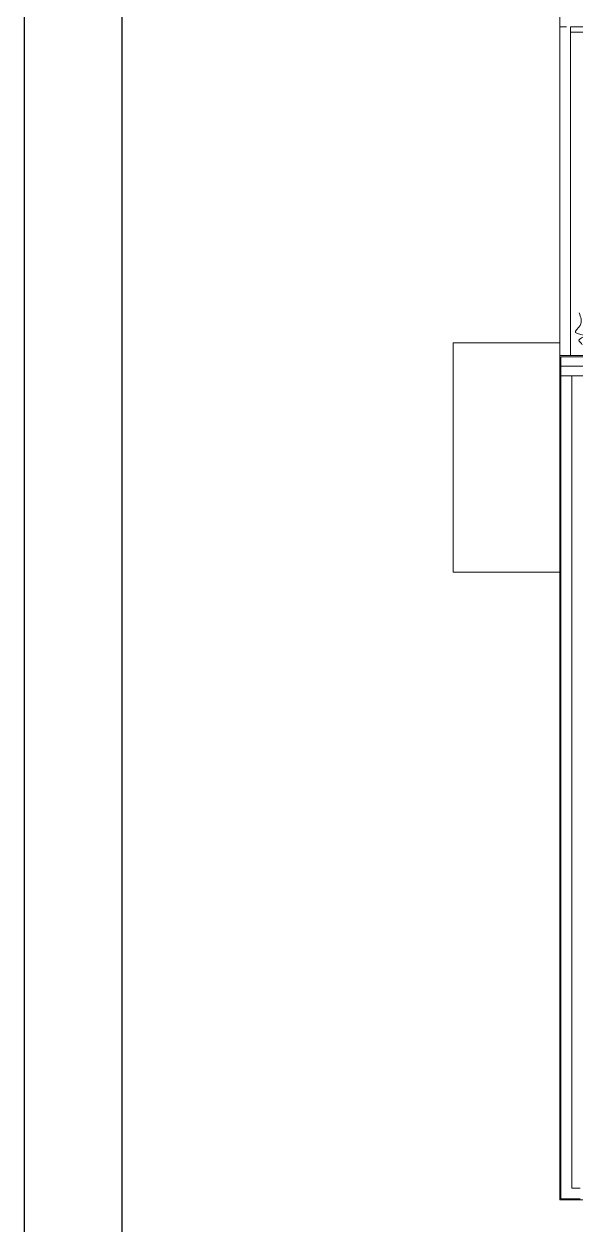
# Model space of a CAD drawing. Header units: millimetres. Extents: x 1780 to 154263, y -7240 to 17216.
# Drawn here: x 97147 to 97663, y 3492 to 4617 of the extents above; entities that cross this region are included whole.
import ezdxf
from ezdxf.enums import TextEntityAlignment as Align

# ---------------------------------------------------------------- set-up
doc = ezdxf.new("R2010")
doc.units = ezdxf.units.MM
doc.linetypes.add('ACAD_ISO03W100', pattern=[30, 12, -18])
for name, color, linetype, lineweight in [('2d_SX_gruba przekroje', 90, 'Continuous', 20), ('2d_SX_instalacje szkic - woda', 140, 'Continuous', 5), ('2d_SX_oznaczenia', 40, 'Continuous', 0), ('2d_SX_szraf', 251, 'Continuous', 0), ('2d_SX_warstwy', 181, 'Continuous', 9), ('2d_SX_widok', 10, 'Continuous', 9)]:
    doc.layers.add(name, color=color, linetype=linetype, lineweight=lineweight)
doc.layers.add('2d_SX_rewizja 18 września', color=210, linetype='Continuous')
doc.layers.add('60 instalacje elektryka', color=10, linetype='Continuous')
doc.styles.add('superhelix light', font='')
doc.styles.get('superhelix light').set_extended_font_data('Bahnschrift Light')
doc.linetypes.add('ZIGZAG', pattern='A,0.00254,-5.08,[131,ltypeshp.shx,S=5.08,R=0,X=-5.08,Y=0],-10.16,[131,ltypeshp.shx,S=5.08,R=180,X=5.08,Y=0],-5.08', length=20.32254)

# ---------------------------------------------------------------- blocks, each defined once
blk = doc.blocks.new('PDKLD 1 A')
at = {"layer": '2d_SX_gruba przekroje', "color": 8}
for p, q in [((75793, -14277), (75793, -13486)), ((75793, -13486), (75834, -13486)), ((75831, -14277), (75793, -14277))]:
    blk.add_line(p, q, dxfattribs=at)
at = {"layer": '2d_SX_instalacje szkic - woda', "color": 8, "start_tangent": (0.020138, 0.999797), "end_tangent": (-0.22984, 0.973228)}
blk.add_spline([(75813.7, -13476), (75810.7, -13471.6), (75816.2, -13467.6), (75807.5, -13464.3), (75812, -13457.7), (75811.1, -13446)], degree=3, dxfattribs=at)
at = {"layer": '2d_SX_szraf', "color": 8, "linetype": 'ZIGZAG'}
for p, q in [((75794, -13496), (75833, -13496)), ((75804, -14266), (75804, -13505)), ((75812, -14266), (75804, -14266))]:
    blk.add_line(p, q, dxfattribs=at)
at = {"layer": '2d_SX_warstwy', "color": 8}
for p, q in [((75794, -13487), (75796, -13487)), ((75794, -13505), (75794, -13487)), ((75796, -13487), (75833, -13487)), ((75833, -13505), (75794, -13505)), ((75794, -14276), (75794, -13505)), ((75794, -13505), (75796, -13505)), ((75796, -13505), (75796, -13505)), ((75796, -13505), (75812, -13505)), ((75812, -14276), (75794, -14276))]:
    blk.add_line(p, q, dxfattribs=at)
at = {"layer": '2d_SX_widok', "color": 8, "ltscale": 0.5}
for p, q in [((75793, -13486), (75793, -12880)), ((75803, -13486), (75803, -13183)), ((75803, -13183), (76583, -13183)), ((75793, -13474), (75693, -13474)), ((75693, -13474), (75693, -13689)), ((75693, -13689), (75793, -13689))]:
    blk.add_line(p, q, dxfattribs=at)
at = {"layer": '2d_SX_widok', "color": 8, "linetype": 'ACAD_ISO03W100', "ltscale": 0.5}
for p, q in [((75793, -13178), (76593, -13178)), ((75793, -14277), (75793, -13178)), ((75793, -13178), (76593, -13178)), ((75793, -13178), (76593, -13178)), ((76537, -14277), (75793, -14277))]:
    blk.add_line(p, q, dxfattribs=at)
at = {"layer": '2d_SX_widok', "color": 8}
for p, q in [((75803, -13486), (75803, -13178)), ((75803, -13178), (76583, -13178))]:
    blk.add_line(p, q, dxfattribs=at)
at = {"layer": '2d_SX_oznaczenia', "color": 8, "style": 'superhelix light', "text_generation_flag": 4}
for p in [(78013.7, -13848.8), (78242.4, -14015.6), (77387.3, -14164.7)]:
    blk.add_attdef('NUMER', text='', height=12, rotation=180, dxfattribs=at).set_placement(p, align=Align.MIDDLE_CENTER)

msp = doc.modelspace()

# ---------------------------------------------------------------- linework, layer by layer
at = {"layer": '60 instalacje elektryka'}
for points in [[(101351.3, 5282.9), (97146.7, 5282.9), (97146.7, 2309.7), (101351.3, 2309.7)], [(97238.1, 2359.7), (101300.1, 2359.7), (101300.1, 5232.9), (97238.1, 5232.9)]]:
    msp.add_lwpolyline(points, close=True, dxfattribs=at)

# ---------------------------------------------------------------- block references
at = {"layer": '2d_SX_rewizja 18 września'}
msp.add_blockref('PDKLD 1 A', (21855.4, 17792.1), dxfattribs=at)

doc.saveas('drawing.dxf')
